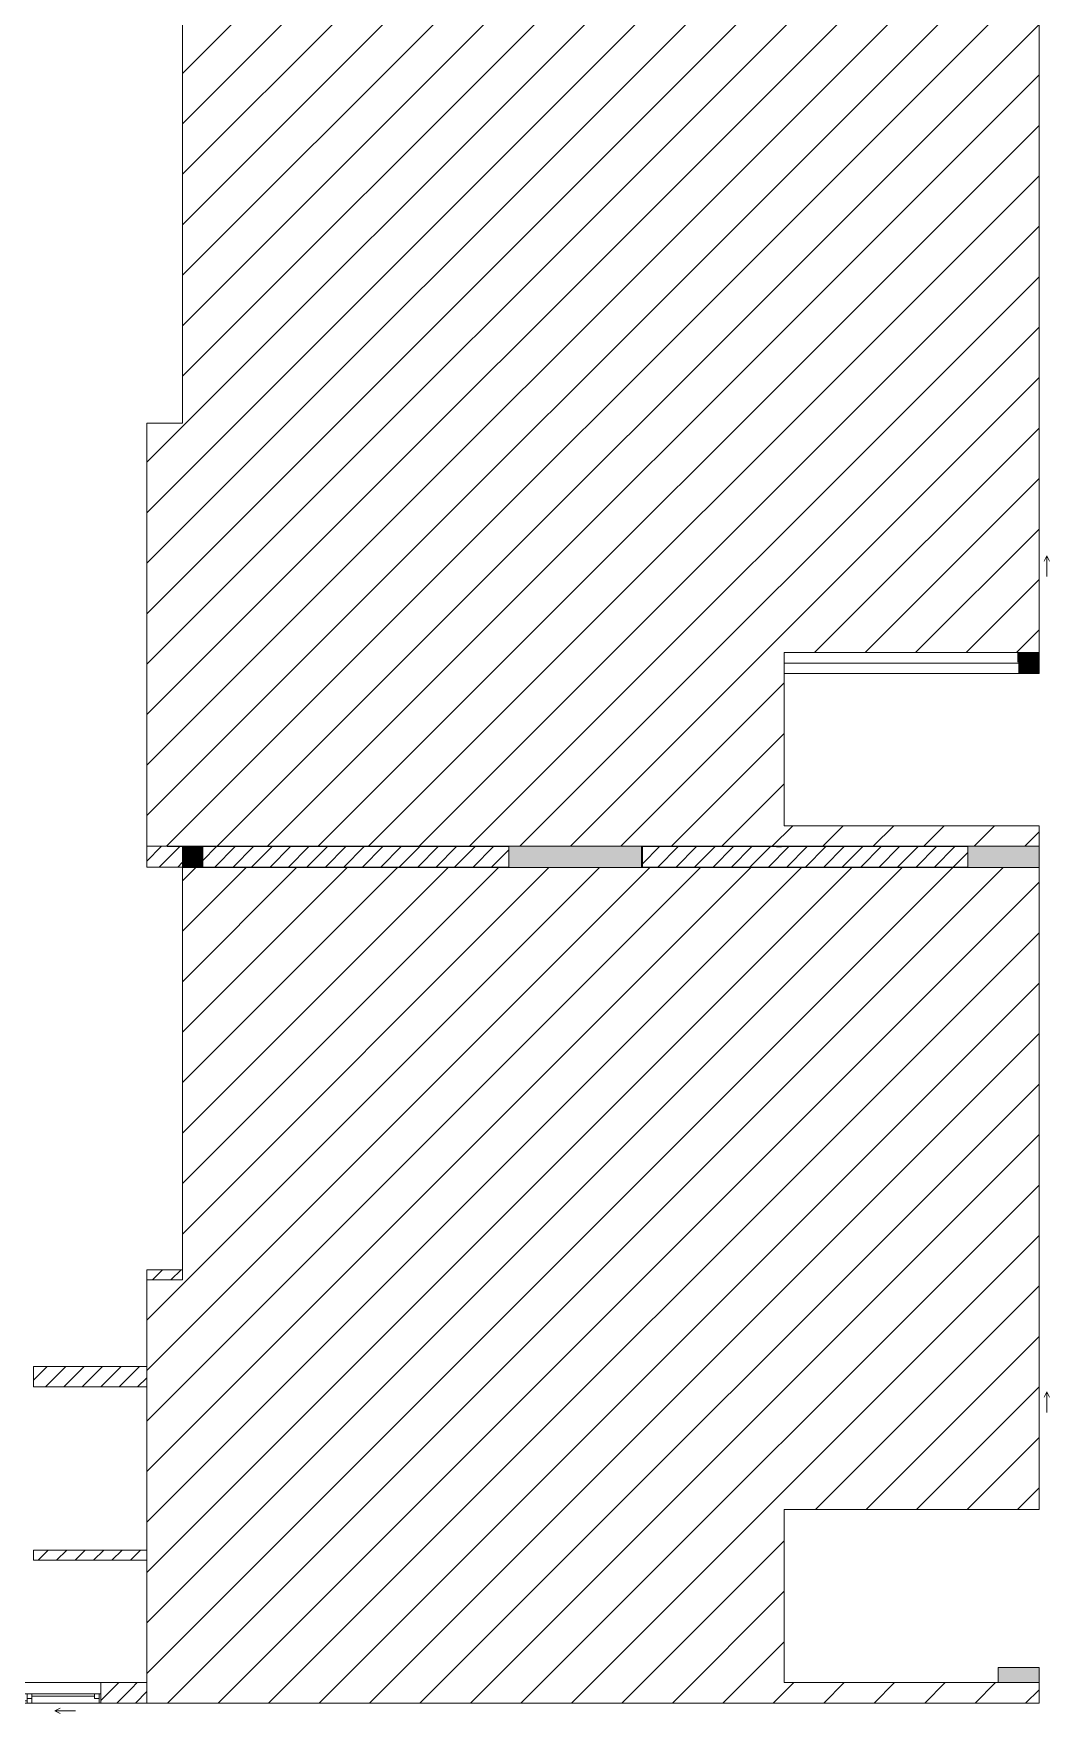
# Model space of a CAD drawing. Header units: millimetres. Extents: x 32270 to 221883, y 3811 to 78637.
# Drawn here: x 211921 to 221883, y 17135 to 33612 of the extents above; entities that cross this region are included whole.
import ezdxf

# ---------------------------------------------------------------- set-up
doc = ezdxf.new("R2010")
doc.units = ezdxf.units.MM
doc.linetypes.add('IMPORT-Dash _2_', pattern=[6, 3, -3])
for name, color, linetype, lineweight in [('A-DETL-GENF-5', 20, 'Continuous', 9), ('A-DETL-THIN-2', 151, 'Continuous', 9), ('A-FLOR-1', 130, 'Continuous', 9), ('A-FLOR-HRAL-5', 130, 'Continuous', 9), ('A-GLAZ-5', 130, 'Continuous', 9), ('A-WALL-1', 130, 'Continuous', 9), ('A-WALL-PATT-3', 130, 'Continuous', 9), ('A_1404_dwg-1', 130, 'Continuous', 9), ('I-WALL-1', 130, 'Continuous', 9), ('S-COLS-1', 130, 'Continuous', 9), ('S-COLS-10', 130, 'IMPORT-Dash _2_', 9), ('S-COLS-2', 130, 'Continuous', 9), ('S-COLS-4', 130, 'Continuous', 9), ('S-COLS-HDLN-2', 130, 'IMPORT-Dash _2_', 9)]:
    doc.layers.add(name, color=color, linetype=linetype, lineweight=lineweight)
pattern_1 = [(45, (0, 0), (-90.50967, 90.50967), [])]

# ---------------------------------------------------------------- blocks, each defined once
blk = doc.blocks.new('A_1404_dwg_NCV_TKTC_KET CAU_rvt-1-TKTC_MB HOÀN THIỆN SÀN TẦNG 3-4-4819833-KeyPlan-CH3A')
at = {"layer": 'S-COLS-1'}
for points in [[(122053, 25432), (123352, 25437), (123352, 25642), (122053, 25637), (122053, 25437)], [(127253, 25432), (127253, 25642), (126553, 25642), (126553, 25432)], [(126853, 17437), (127253, 17437), (127253, 17587), (126853, 17587)]]:
    blk.add_hatch(color=256, dxfattribs=at).paths.add_polyline_path(points)
at = {"layer": 'A-FLOR-1'}
for p, q in [((123363, 25637), (123353, 25637)), ((122752, 17235), (124752, 17235))]:
    blk.add_line(p, q, dxfattribs=at)
at = {"layer": 'S-COLS-2'}
for p, q in [((122053, 25637), (122053, 25432)), ((123353, 25437), (123353, 25637)), ((126553, 25642), (126553, 25437)), ((127253, 25432), (127253, 25642))]:
    blk.add_line(p, q, dxfattribs=at)
at = {"layer": 'S-COLS-2', "flags": 128}
blk.add_lwpolyline([(127253, 17437), (127253, 17587), (126853, 17587), (126853, 17437)], dxfattribs=at)
blk = doc.blocks.new('A_1404_dwg_Railing - 50 x 10mm-901205-TKTC_MB HOÀN THIỆN SÀN TẦNG 3-4-V138-KeyPlan-CH3A')
at = {"layer": 'A-FLOR-HRAL-5'}
blk.add_line((124678, 25642), (124678, 25634), dxfattribs=at)
at = {"layer": 'A-FLOR-HRAL-5', "flags": 128}
blk.add_lwpolyline([(124678, 25634), (124728, 25634), (124728, 25642)], dxfattribs=at)
blk = doc.blocks.new('A_1404_dwg_Railing - Railing-884635-TKTC_MB HOÀN THIỆN SÀN TẦNG 3-4-4819909-KeyPlan-CH3A')
blk.add_blockref('A_1404_dwg_Railing - 50 x 10mm-901205-TKTC_MB HOÀN THIỆN SÀN TẦNG 3-4-V138-KeyPlan-CH3A', (0, 0))
blk = doc.blocks.new('A_1404_dwg_NCV_TKTC_TANG 3 - 4_rvt-1-TKTC_MB HOÀN THIỆN SÀN TẦNG 3-4-4819943-KeyPlan-CH3A')
at = {"layer": 'A-WALL-PATT-3'}
for points in [[(127043, 27447), (127053, 27447), (127053, 27542), (127043, 27537)], [(118713, 25637), (118713, 25642), (118703, 25637)], [(124553, 25637), (124553, 25642), (124423, 25637)], [(119063, 25432), (119063, 25437), (119053, 25432)]]:
    blk.add_hatch(color=256, dxfattribs=at).paths.add_polyline_path(points)
at = {"layer": 'A-FLOR-1'}
blk.add_line((127053, 27437), (127053, 27447), dxfattribs=at)
at = {"layer": 'A-WALL-1'}
for p, q in [((127053, 27437), (124753, 27437)), ((127053, 27337), (127053, 27437)), ((124753, 27337), (127053, 27337)), ((124678, 25637), (124553, 25637)), ((124753, 25637), (124728, 25637))]:
    blk.add_line(p, q, dxfattribs=at)
at = {"layer": 'I-WALL-1'}
for p, q in [((127043, 27542), (127043, 27447)), ((127053, 27447), (127053, 27537)), ((118853, 25637), (119053, 25637)), ((119053, 25637), (122053, 25637)), ((123353, 25637), (124553, 25637)), ((125853, 25437), (123352, 25437))]:
    blk.add_line(p, q, dxfattribs=at)
at = {"layer": 'I-WALL-1', "flags": 128}
for points in [[(118703, 25637), (118713, 25637), (118853, 25637)], [(122052, 25437), (122042, 25437), (119063, 25437), (119053, 25437)], [(126553, 25437), (126063, 25437), (126053, 25437)]]:
    blk.add_lwpolyline(points, dxfattribs=at)
blk.add_blockref('A_1404_dwg_Railing - Railing-884635-TKTC_MB HOÀN THIỆN SÀN TẦNG 3-4-4819909-KeyPlan-CH3A', (0, 0))
blk = doc.blocks.new('A_1404_dwg_1_FAMILY RVT - W01-WxH 1400x1400xmm-389822-TKTC_MB HOÀN THIỆN SÀN TẦNG 3-4-V143-KeyPlan-CH3A')
at = {"layer": 'A-GLAZ-5'}
blk.add_line((33576, 50584), (33576, 50787), dxfattribs=at)
at = {"layer": 'A-GLAZ-5', "flags": 128}
blk.add_lwpolyline([(33551, 50635), (33576, 50584), (33602, 50635)], dxfattribs=at)
blk = doc.blocks.new('A_1404_dwg_G1_SOF - BO TRU - 200x200-V43-TKTC_MB HOÀN THIỆN SÀN TẦNG 3-4-4820023-KeyPlan-CH3A')
at = {"layer": 'S-COLS-10'}
blk.add_hatch(color=256, dxfattribs=at).paths.add_polyline_path([(118853, 25437), (119053, 25437), (119053, 25637), (118853, 25637)])
at = {"layer": 'S-COLS-4', "flags": 128}
blk.add_lwpolyline([(119053, 25637), (119053, 25437), (118853, 25437), (118853, 25637)], dxfattribs=at)
at = {"layer": 'S-COLS-HDLN-2'}
for p, q in [((118853, 25637), (119053, 25437)), ((119052, 25637), (118853, 25437))]:
    blk.add_line(p, q, dxfattribs=at)
blk = doc.blocks.new('A_1404_dwg_G1_SOF - BO TRU - 200x200-V122-TKTC_MB HOÀN THIỆN SÀN TẦNG 3-4-4820044-KeyPlan-CH3A')
at = {"layer": 'S-COLS-10'}
blk.add_hatch(color=256, dxfattribs=at).paths.add_polyline_path([(127253, 67937), (127253, 68137), (127053, 68137), (127053, 67937)])
at = {"layer": 'S-COLS-4', "flags": 128}
blk.add_lwpolyline([(127053, 68137), (127253, 68137), (127253, 67937), (127053, 67937)], dxfattribs=at)
at = {"layer": 'S-COLS-HDLN-2'}
for p, q in [((127053, 68137), (127253, 67937)), ((127253, 68137), (127053, 67937))]:
    blk.add_line(p, q, dxfattribs=at)
blk = doc.blocks.new('A_1404_dwg_1_FAMILY RVT - W01-WxH 1400x1400xmm-V168-TKTC_MB HOÀN THIỆN SÀN TẦNG 3-4-4820050-KeyPlan-CH3A')
at = {"layer": 'A-GLAZ-5'}
for p, q in [((44803, 20248), (44714, 20248)), ((44736, 19589), (44736, 20203)), ((44879, 19815), (44879, 20019)), ((44758, 19589), (44758, 19545)), ((44780, 18930), (44780, 19545)), ((44803, 19545), (44803, 19589)), ((44803, 18886), (44714, 18886)), ((44803, 18867), (44803, 18930))]:
    blk.add_line(p, q, dxfattribs=at)
at = {"layer": 'A-GLAZ-5', "flags": 128}
blk.add_lwpolyline([(44603, 18867), (44603, 20267), (44803, 20267), (44803, 18867)], close=True, dxfattribs=at)
for points in [[(44714, 18867), (44714, 18886), (44714, 19545), (44714, 19589), (44714, 20203), (44714, 20267)], [(44714, 19589), (44803, 19589), (44803, 20248), (44803, 20267)], [(44758, 20248), (44758, 20203), (44714, 20203)], [(44904, 19866), (44879, 19815), (44853, 19866)], [(44714, 19545), (44803, 19545), (44803, 18930), (44758, 18930), (44758, 18886)]]:
    blk.add_lwpolyline(points, dxfattribs=at)
blk = doc.blocks.new('A_1404_dwg-4819832-KeyPlan-CH3A')
at = {"layer": 'A-WALL-PATT-3'}
h = blk.add_hatch(dxfattribs=at)
h.set_pattern_fill('FP_35', color=256, style=0, pattern_type=2)
h.set_pattern_definition(pattern_1)
h.paths.add_polyline_path([(127253, 27537), (127251, 27542), (127053, 27537)])
h = blk.add_hatch(dxfattribs=at)
h.set_pattern_fill('FP_35', color=256, style=0, pattern_type=2)
h.set_pattern_definition(pattern_1)
h.paths.add_polyline_path([(118703, 25637), (118703, 25642), (118503, 25637)])
h = blk.add_hatch(dxfattribs=at)
h.set_pattern_fill('FP_35', color=256, style=0, pattern_type=2)
h.set_pattern_definition(pattern_1)
h.paths.add_polyline_path([(121492, 25437), (122053, 25437), (122053, 25637), (119053, 25637), (119053, 25437)])
h.paths.add_polyline_path([(118503, 25437), (118853, 25437), (118853, 25637), (118503, 25637)])
h = blk.add_hatch(dxfattribs=at)
h.set_pattern_fill('FP_35', color=256, style=0, pattern_type=2)
h.set_pattern_definition(pattern_1)
h.paths.add_polyline_path([(125853, 25437), (126553, 25437), (126553, 25637), (123363, 25637), (123363, 25437), (124423, 25437)])
h = blk.add_hatch(dxfattribs=at)
h.set_pattern_fill('FP_35', color=256, style=0, pattern_type=2)
h.set_pattern_definition(pattern_1)
h.paths.add_polyline_path([(118503, 21387), (118852, 21387), (118852, 21487), (118503, 21487)])
h = blk.add_hatch(dxfattribs=at)
h.set_pattern_fill('FP_35', color=256, style=0, pattern_type=2)
h.set_pattern_definition(pattern_1)
h.paths.add_polyline_path([(116403, 20337), (116403, 20537), (116103, 20537), (116103, 20337)])
h.paths.add_polyline_path([(117393, 20337), (118502, 20337), (118502, 20537), (117393, 20537)])
h = blk.add_hatch(dxfattribs=at)
h.set_pattern_fill('FP_35', color=256, style=0, pattern_type=2)
h.set_pattern_definition(pattern_1)
h.paths.add_polyline_path([(117393, 18637), (118502, 18637), (118502, 18737), (117393, 18737)])
h.paths.add_polyline_path([(116403, 18637), (116403, 18737), (116303, 18737), (116303, 18637)])
h = blk.add_hatch(dxfattribs=at)
h.set_pattern_fill('FP_35', color=256, style=0, pattern_type=2)
h.set_pattern_definition(pattern_1)
h.paths.add_polyline_path([(116453, 17237), (116653, 17237), (116653, 17437), (116453, 17437)])
h.paths.add_polyline_path([(118353, 17237), (118353, 17437), (118053, 17437), (118053, 17237)])
h = blk.add_hatch(dxfattribs=at)
h.set_pattern_fill('FP_35', color=256, style=0, pattern_type=2)
h.set_pattern_definition(pattern_1)
h.paths.add_polyline_path([(118353, 17237), (118502, 17237), (118502, 17437), (118353, 17437)])
at = {"layer": 'A-FLOR-1', "flags": 128}
blk.add_lwpolyline([(118852, 25437), (118502, 25437), (118502, 25642)], dxfattribs=at)
at = {"layer": 'A-WALL-1'}
for p, q in [((122053, 25437), (122053, 25637)), ((123363, 25637), (123363, 25437)), ((126553, 25637), (124753, 25637)), ((126553, 25437), (126553, 25637)), ((119053, 25437), (122053, 25437)), ((118502, 17437), (118053, 17437)), ((118053, 17237), (118502, 17237))]:
    blk.add_line(p, q, dxfattribs=at)
at = {"layer": 'A-WALL-1', "flags": 128}
for points in [[(118503, 25643), (118503, 25437), (118853, 25437)], [(118852, 21487), (118503, 21487), (118503, 21387)], [(118502, 20537), (117393, 20537), (117393, 20337), (118502, 20337)], [(118502, 18737), (117393, 18737), (117393, 18637), (118502, 18637)]]:
    blk.add_lwpolyline(points, dxfattribs=at)
blk.add_lwpolyline([(125853, 25437), (126053, 25437)], close=True, dxfattribs=at)
for name, p in [('A_1404_dwg_NCV_TKTC_KET CAU_rvt-1-TKTC_MB HOÀN THIỆN SÀN TẦNG 3-4-4819833-KeyPlan-CH3A', (0, 0)), ('A_1404_dwg_NCV_TKTC_TANG 3 - 4_rvt-1-TKTC_MB HOÀN THIỆN SÀN TẦNG 3-4-4819943-KeyPlan-CH3A', (0, 0)), ('A_1404_dwg_G1_SOF - BO TRU - 200x200-V122-TKTC_MB HOÀN THIỆN SÀN TẦNG 3-4-4820044-KeyPlan-CH3A', (0, -40600)), ('A_1404_dwg_G1_SOF - BO TRU - 200x200-V43-TKTC_MB HOÀN THIỆN SÀN TẦNG 3-4-4820023-KeyPlan-CH3A', (0, 0))]:
    blk.add_blockref(name, p)
for name, p, rotation in [('A_1404_dwg_1_FAMILY RVT - W01-WxH 1400x1400xmm-389822-TKTC_MB HOÀN THIỆN SÀN TẦNG 3-4-V143-KeyPlan-CH3A', (160905, 79073), 180), ('A_1404_dwg_1_FAMILY RVT - W01-WxH 1400x1400xmm-389822-TKTC_MB HOÀN THIỆN SÀN TẦNG 3-4-V143-KeyPlan-CH3A', (160905, 70873), 180), ('A_1404_dwg_1_FAMILY RVT - W01-WxH 1400x1400xmm-V168-TKTC_MB HOÀN THIỆN SÀN TẦNG 3-4-4820050-KeyPlan-CH3A', (97786, 62040), 270.0000000000001)]:
    blk.add_blockref(name, p, dxfattribs=dict(rotation=rotation))

msp = doc.modelspace()

# ---------------------------------------------------------------- hatches: boundary and pattern name
at = {"layer": 'A-DETL-GENF-5'}
h = msp.add_hatch(dxfattribs=at)
h.set_pattern_fill('FP_36', color=256, style=0, pattern_type=2)
h.set_pattern_definition([(45, (94528.7, 0), (-247.4874, 247.4874), [])])
h.paths.add_polyline_path([(136931.3, 17236.9), (136931.3, 21386.9), (136581.3, 21386.9), (136581.3, 25431.8), (128181.2, 25431.8), (128181.2, 19136.9), (130681.2, 19136.9), (130681.2, 17436.9), (128181.2, 17436.9), (128181.2, 17236.9), (133937.7, 17236.9)])
h.paths.add_polyline_path([(213031.2, 17236.9), (221781.2, 17236.9), (221781.2, 17436.9), (219281.3, 17436.9), (219281.3, 19136.9), (221781.2, 19136.9), (221781.2, 25431.8), (213381.2, 25431.8), (213381.2, 21386.9), (213031.2, 21386.9), (213031.2, 21174.2)])
h.paths.add_polyline_path([(136931.3, 25642.1), (136931.3, 29792.1), (136581.3, 29792.1), (136581.3, 33836.9), (128181.2, 33836.9), (128181.2, 27542.1), (130681.2, 27542.1), (130681.2, 25842.1), (128181.2, 25842.1), (128181.2, 25642.1), (133937.7, 25642.1)])
h.paths.add_polyline_path([(213031.2, 25642.1), (221781.2, 25642.1), (221781.2, 25842.1), (219281.3, 25842.1), (219281.3, 27542.1), (221781.2, 27542.1), (221781.2, 33836.9), (213381.2, 33836.9), (213381.2, 29792.1), (213031.2, 29792.1), (213031.2, 29255)])
h.paths.add_polyline_path([(218951.8, 37242.1), (221781.2, 37242.1), (221781.2, 43536.9), (219281.3, 43536.9), (219281.3, 45236.9), (221781.2, 45236.9), (221781.2, 45436.9), (213031.2, 45436.9), (213031.2, 41286.9), (213381.2, 41286.9), (213381.2, 37242.1), (216020.3, 37242.1)])
h.paths.add_polyline_path([(133937.7, 37242.1), (136581.3, 37242.1), (136581.3, 41286.9), (136931.3, 41286.9), (136931.3, 45436.9), (128181.2, 45436.9), (128181.2, 45236.9), (130681.2, 45236.9), (130681.2, 43536.9), (128181.2, 43536.9), (128181.2, 37242.1), (131006.2, 37242.1)])
h.paths.add_polyline_path([(221781.2, 45452.1), (221781.2, 51746.9), (219281.3, 51746.9), (219281.3, 53446.9), (221781.2, 53446.9), (221781.2, 53646.9), (213031.2, 53646.9), (213031.2, 49496.9), (213381.2, 49496.9), (213381.2, 45452.1), (216020.3, 45452.1)])

# ---------------------------------------------------------------- linework, layer by layer
at = {"layer": 'A-DETL-THIN-2'}
for p, q in [((213381.2, 33836.9), (213381.2, 29792.1)), ((221781.2, 27542.1), (221781.2, 33836.9)), ((213381.2, 29792.1), (213031.2, 29792.1)), ((213031.2, 29792.1), (213031.2, 25642.1)), ((219281.3, 25842.1), (219281.3, 27542.1)), ((219281.3, 27542.1), (221781.2, 27542.1)), ((221781.2, 25842.1), (219281.3, 25842.1)), ((221781.2, 25642.1), (221781.2, 25842.1)), ((213031.2, 25642.1), (221781.2, 25642.1)), ((221781.2, 25431.8), (213381.2, 25431.8)), ((213381.2, 25431.8), (213381.2, 21386.9)), ((221781.2, 19136.9), (221781.2, 25431.8)), ((213381.2, 21386.9), (213031.2, 21386.9)), ((213031.2, 21386.9), (213031.2, 17236.9)), ((219281.3, 17436.9), (219281.3, 19136.9)), ((219281.3, 19136.9), (221781.2, 19136.9)), ((221781.2, 17436.9), (219281.3, 17436.9)), ((221781.2, 17236.9), (221781.2, 17436.9)), ((213031.2, 17236.9), (221781.2, 17236.9))]:
    msp.add_line(p, q, dxfattribs=at)

# ---------------------------------------------------------------- block references
at = {"layer": 'A_1404_dwg-1'}
msp.add_blockref('A_1404_dwg-4819832-KeyPlan-CH3A', (94528.7, 0), dxfattribs=at)

doc.saveas('drawing.dxf')
